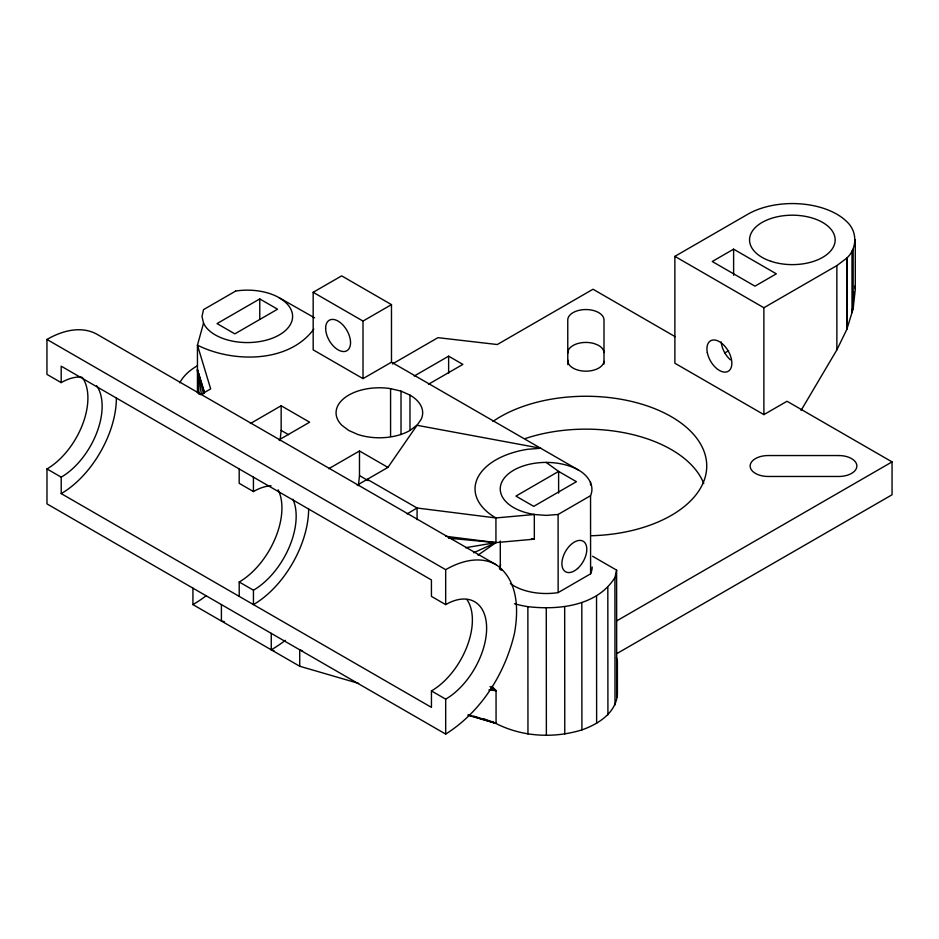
<?xml version="1.0" encoding="UTF-8"?>
<svg xmlns="http://www.w3.org/2000/svg" width="939" height="939" viewBox="0 0 939 939"><rect width="100%" height="100%" fill="white"/><g stroke="black" fill="none" stroke-linecap="round" stroke-linejoin="round"><path stroke-width="1.41" d="M197.46 392.925L197.448 345.165L203.528 323.169L201.991 316.396L203.528 309.624L235.572 291.125M448.631 373.311L448.631 356.174L462.868 364.391L428.501 384.239M604 364.074L604 319.694A18.123 10.47 0 0 0 585.337 309.553A18.123 10.47 0 0 0 567.766 320.328L567.778 364.567M801.061 410.425L836.872 349.871L846.767 329.507L846.861 258.072C857.272 248.389 857.542 231.428 846.861 221.733A62.936 36.339 0 0 0 747.855 214.209L674.871 256.359L674.883 363.229L763.888 414.615L787.035 401.258L892.05 461.894L892.05 494.783L616.853 653.591M280.08 440.591L281.16 430.402L281.16 405.754L250.408 423.512M358.416 485.639L359.484 475.627L359.484 450.978L328.732 468.725M852.459 308.45L852.013 312.546L846.767 329.507M853.058 302.968L853.351 300.234M853.95 294.752L854.255 292.017M852.002 250.889L852.013 312.546L853.152 308.802L855.3 289.13L855.288 239.903M492.165 721.434C519.232 736.763 552.402 738.981 581.91 729.896C598.108 724.204 615.937 713.03 617.416 694.285L617.393 661.502L616.489 657.523M616.688 697.431L616.677 664.683L617.393 661.502M510.347 583.577A45.917 26.503 -0.1 0 0 558.165 592.591L590.596 573.823L590.549 495.698C595.162 485.369 587.497 475.017 578.624 470.122L391.493 362.196L363.017 378.628L313.18 349.86L313.168 292.299L341.655 275.866L391.481 304.623L391.493 362.196M615.01 704.919L614.916 577.567L616.606 570.126L592.591 556.264M357.219 485.134L387.936 467.399L421.188 419.252A43.3 25.001 0 0 0 409.979 395.096L401.012 391.129L390.577 388.629A43.3 25.001 0 0 0 345.012 397.561A43.3 25.001 0 0 0 341.866 425.285L348.745 430.461L357.712 434.428A43.3 25.001 0 0 0 409.979 430.461L416.834 425.261L540.735 448.255L527.718 449.276A71.106 41.023 0 0 0 495.933 517.941L495.945 542.601L478.045 555.125M313.814 329.108C288.484 363.44 232.626 362.806 197.448 345.165L210.665 388.899L200.594 394.72M514.49 603.73A71.106 41.023 0 0 0 527.871 606.653C558.47 610.233 597.145 606.125 614.916 577.567M763.888 414.615L763.876 307.746L836.86 265.596L846.861 258.072M82.409 377.548A57.901 33.428 -60 0 1 46.973 468.937L46.973 503.879L445.685 734.087C481.155 711.715 504.947 673.862 514.455 633.438C518.786 609.622 518.175 579.703 496.015 564.668L97.304 334.46A100.696 58.136 -60 0 0 46.95 339.449L46.95 374.391L61.188 382.619A57.901 33.428 -60 0 1 81.658 377.126M407.068 513.915L417.08 508.011L495.933 517.941L534.314 514.49L546.205 515.382L558.095 514.466L590.549 495.698M259.763 298.931L217.038 323.591L234.844 333.861L277.557 309.201L259.763 298.931L259.763 319.119M313.168 292.299L363.006 321.068L391.481 304.623M392.385 363.98L437.95 337.664L497.283 344.531L593.014 289.235L675.258 336.725M278.883 439.957L309.635 422.198L281.16 405.754M414.263 376.011L448.631 356.174M733.617 249.164L712.255 261.5L754.979 286.16L776.342 273.824L733.617 249.164L733.617 275.28M724.838 352.888L728.605 350.717M616.829 620.808L892.05 461.894M473.585 552.789L495.945 542.601L534.338 539.162L534.314 514.49M465.58 547.719L495.945 542.601L445.779 536.286M488.808 690.036L496.05 690.635L496.074 723.406L468.033 715.236M448.513 538.188L495.945 542.601M224.268 621.583L221.416 621.043L221.404 604.599M490.299 689.484L496.05 690.635L492.013 686.409M192.929 588.154L192.929 604.599L299.729 666.256L358.639 683.404M468.174 714.872L496.074 723.406L483.726 718.769M271.254 633.367L271.254 649.811L274.024 650.727M473.878 716.14L496.074 723.406M302.475 650.844L299.729 649.811L299.729 666.256M490.651 688.51L496.05 690.635L490.041 686.562M235.548 291.067A45.307 26.292 -0.1 0 1 279.423 297.863L314.612 317.852M674.871 256.359L763.876 307.746M359.484 450.978L387.936 467.399M367.278 479.324L417.08 508.011L417.092 519.619M281.16 430.402L288.59 434.698M359.484 475.627L368.147 480.627M499.407 568.694L501.942 570.161M46.95 339.449L445.673 569.668A100.696 58.136 -60 0 1 496.015 564.668M271.066 485.768A60.413 34.884 -60 0 0 253.436 491.555L239.187 483.339L239.187 468.948M445.685 734.087L445.685 699.144A57.901 33.428 -60 0 0 486.625 628.226A57.901 33.428 -60 0 0 445.673 604.61L431.435 596.382L431.424 579.938L61.188 366.175L61.188 382.619M46.973 468.937L61.211 477.153L61.211 493.597L431.447 707.372L431.447 690.928A57.901 33.428 -60 0 0 466.894 599.54M431.447 690.928L445.685 699.144M278.108 489.818A60.413 34.884 -60 0 1 239.21 581.992L253.448 590.208L253.448 604.599A78.043 45.06 -60 0 0 308.626 509.008M546.146 462.375L558.611 471.413L576.429 481.684L533.739 506.356L515.922 496.097L558.611 471.413L558.623 493.104M199.045 394.403L197.46 369.813L204.233 391.622M201.404 394.192L197.46 369.813L204.479 393.054M197.46 369.813L203.54 393.77M854.913 285.996L855.3 289.13M616.606 570.126L616.677 664.683M607.826 587.462L607.92 714.837M596.535 595.972L596.629 723.347M590.525 481.989L590.525 484.888M581.816 602.509L581.91 729.896M564.679 606.617L564.773 734.016M558.095 514.466L558.142 592.591M546.275 608.038L546.369 735.437M527.871 606.653L527.964 734.052M500.287 541.04L500.299 567.05M363.006 321.068L363.017 378.628M853.152 249.305L853.152 308.802M847.248 257.544L847.248 328.251M836.86 265.596L836.872 349.871M445.673 569.668L445.673 604.61M409.979 395.096L409.991 429.839M401.012 391.129L401.023 434.557M390.577 388.629L390.577 436.4M253.424 477.176L253.436 491.555M239.21 581.992L239.21 596.371M525.476 438.49A120.838 69.768 0 0 1 703.757 483.55M567.778 353.217A18.123 10.47 0 0 1 594.481 343.674L598.319 345.27A18.123 10.47 0 0 1 604.012 352.571M603.977 361.362A18.123 10.47 0 0 1 584.751 371.151A18.123 10.47 0 0 1 567.802 360.06M492.94 421.447A120.838 69.768 0 0 1 694.027 434.886A120.838 69.768 0 0 1 591.593 535.723M116.389 398.019A78.043 45.06 -60 0 1 61.211 493.597M96.658 385.776A57.901 33.428 -60 0 1 61.211 477.153M730.401 359.848A17.618 10.176 60 0 1 721.211 341.902M285.327 640.339A120.838 69.768 -60 0 1 271.254 649.811M205.841 596.007A120.838 69.768 -60 0 1 192.929 604.599M534.338 539.162A45.929 26.503 0 0 1 531.474 538.657M592.157 566.968A45.917 26.503 -0.1 0 1 590.596 573.823M500.569 569.832A45.917 26.503 -0.1 0 1 500.557 564.304M578.6 470.134A45.999 26.492 0 0 0 546.146 462.411A45.929 26.445 -0.1 0 0 500.628 485.51A45.929 26.445 -0.1 0 0 534.338 514.443M179.76 382.819A70.484 40.694 0 0 1 197.448 365.705M279.341 297.909A45.307 26.163 0 0 1 269.963 339.061A45.307 26.163 0 0 1 203.528 323.169M292.909 499.208A60.413 34.884 -60 0 1 253.448 590.208M838.75 455.544L768.266 455.544A18.123 10.47 0 0 0 750.144 466.014A18.123 10.47 0 0 0 768.266 476.472L838.75 476.472A18.123 10.47 0 0 0 856.873 466.002A18.123 10.47 0 0 0 838.75 455.544M770.966 261.312A42.795 24.707 0 0 0 835.158 239.903A42.795 24.707 0 0 0 770.966 218.505A42.795 24.707 0 0 0 770.966 261.312M707.349 352.818A17.618 10.176 60 0 0 728.195 371.304A17.618 10.176 60 0 0 722.607 344.003A17.618 10.176 60 0 0 707.349 352.818M577.591 568.518A17.618 10.176 -60.1 0 0 583.154 541.216A17.618 10.176 -60.1 0 0 562.32 559.714A17.618 10.176 -60.1 0 0 577.591 568.518M325.633 328.274A17.618 10.176 60 0 0 344.32 351.526A17.618 10.176 60 0 0 344.32 326.608A17.618 10.176 60 0 0 325.633 328.274"/></g></svg>
